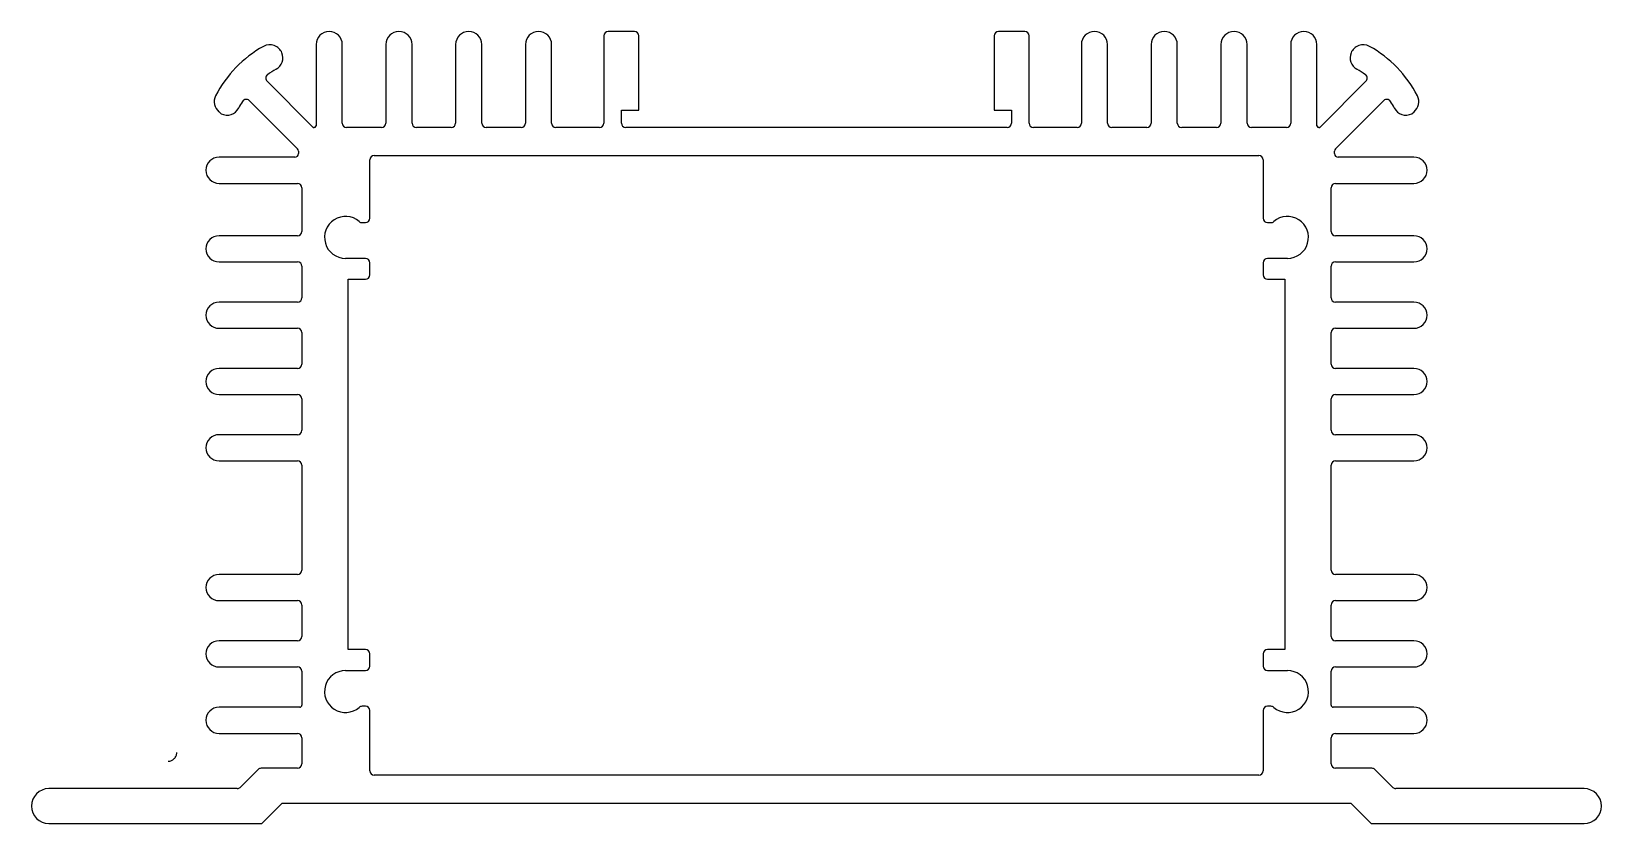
# Model space of a CAD drawing. Extents: x 863.9 to 953.9, y 100.9 to 146.3.
import ezdxf

# ---------------------------------------------------------------- set-up
doc = ezdxf.new("R2010")
doc.units = 0
doc.header["$LTSCALE"] = 10
doc.linetypes.add('HIDDEN', pattern=[0.375, 0.25, -0.125])
doc.layers.get('0').update_dxf_attribs({"linetype": 'CONTINUOUS'})

msp = doc.modelspace()

# ---------------------------------------------------------------- linework, layer by layer
at = {"linetype": 'CONTINUOUS'}
for p, q in [((896.701, 146.003), (896.701, 141.003)), ((898.451, 146.253), (896.951, 146.253)), ((898.701, 141.749), (898.701, 146.003)), ((919.069, 146.003), (919.069, 141.749)), ((920.819, 146.253), (919.319, 146.253)), ((921.069, 141.003), (921.069, 146.003)), ((880.201, 145.503), (880.201, 140.853)), ((881.701, 141.003), (881.701, 145.503)), ((884.201, 145.503), (884.201, 141.003)), ((885.701, 141.003), (885.701, 145.503)), ((888.201, 145.503), (888.201, 141.003)), ((889.701, 141.003), (889.701, 145.503)), ((892.201, 145.503), (892.201, 141.003)), ((893.701, 141.003), (893.701, 145.503)), ((924.069, 145.503), (924.069, 141.003)), ((925.569, 141.003), (925.569, 145.503)), ((928.069, 145.503), (928.069, 141.003)), ((929.569, 141.003), (929.569, 145.503)), ((932.069, 145.503), (932.069, 141.003)), ((933.569, 141.003), (933.569, 145.503)), ((936.069, 145.503), (936.069, 141.003)), ((937.569, 140.853), (937.569, 145.503)), ((880.002, 140.783), (877.388, 143.396)), ((940.383, 143.396), (937.769, 140.783)), ((876.371, 142.292), (879.127, 139.536)), ((938.644, 139.536), (941.4, 142.292)), ((874.635, 141.644), (874.759, 141.543)), ((897.701, 141.003), (897.701, 141.749)), ((897.701, 141.749), (898.701, 141.749)), ((919.069, 141.749), (920.069, 141.749)), ((920.069, 141.749), (920.069, 141.003)), ((943.012, 141.543), (943.136, 141.644)), ((880.101, 140.753), (880.072, 140.753)), ((883.951, 140.753), (881.951, 140.753)), ((887.951, 140.753), (885.951, 140.753)), ((891.951, 140.753), (889.951, 140.753)), ((896.451, 140.753), (893.951, 140.753)), ((908.885, 140.753), (897.951, 140.753)), ((919.819, 140.753), (908.885, 140.753)), ((923.819, 140.753), (921.319, 140.753)), ((927.819, 140.753), (925.819, 140.753)), ((931.819, 140.753), (929.819, 140.753)), ((935.819, 140.753), (933.819, 140.753)), ((937.698, 140.753), (937.669, 140.753)), ((878.985, 139.053), (874.637, 139.053)), ((879.185, 139.395), (879.185, 139.253)), ((883.285, 135.553), (883.285, 138.903)), ((883.535, 139.153), (908.885, 139.153)), ((908.885, 139.153), (934.235, 139.153)), ((934.485, 138.903), (934.485, 135.553)), ((938.585, 139.253), (938.585, 139.395)), ((943.134, 139.053), (938.785, 139.053)), ((873.887, 138.303), (873.887, 138.303)), ((943.884, 138.303), (943.884, 138.303)), ((874.637, 137.553), (879.137, 137.553)), ((879.387, 137.303), (879.387, 134.802)), ((938.384, 134.802), (938.384, 137.303)), ((938.634, 137.553), (943.134, 137.553)), ((882.835, 135.303), (883.035, 135.303)), ((934.735, 135.303), (934.936, 135.303)), ((879.137, 134.552), (874.637, 134.552)), ((943.134, 134.552), (938.634, 134.552)), ((883.035, 133.258), (881.885, 133.258)), ((935.886, 133.258), (934.735, 133.258)), ((874.637, 133.052), (879.14, 133.052)), ((879.39, 132.802), (879.39, 131.001)), ((883.285, 132.308), (883.285, 133.008)), ((934.485, 133.008), (934.485, 132.308)), ((938.381, 131.001), (938.381, 132.802)), ((938.631, 133.052), (943.134, 133.052)), ((882.038, 110.848), (882.038, 132.058)), ((882.038, 132.058), (883.035, 132.058)), ((934.735, 132.058), (935.733, 132.058)), ((935.733, 132.058), (935.733, 110.848)), ((879.14, 130.751), (874.637, 130.751)), ((943.134, 130.751), (938.631, 130.751)), ((874.637, 129.251), (879.139, 129.251)), ((879.389, 129.001), (879.389, 127.204)), ((938.382, 127.204), (938.382, 129.001)), ((938.632, 129.251), (943.134, 129.251)), ((879.139, 126.954), (874.637, 126.954)), ((943.134, 126.954), (938.632, 126.954)), ((874.637, 125.454), (879.139, 125.454)), ((879.389, 125.204), (879.389, 123.408)), ((938.382, 123.408), (938.382, 125.204)), ((938.632, 125.454), (943.134, 125.454)), ((879.139, 123.158), (874.637, 123.158)), ((943.134, 123.158), (938.632, 123.158)), ((874.637, 121.658), (879.139, 121.658)), ((938.632, 121.658), (943.134, 121.658)), ((879.389, 121.408), (879.389, 115.403)), ((938.382, 115.403), (938.382, 121.408)), ((879.139, 115.153), (874.637, 115.153)), ((943.134, 115.153), (938.632, 115.153)), ((874.637, 113.653), (879.139, 113.653)), ((938.632, 113.653), (943.134, 113.653)), ((879.389, 113.403), (879.389, 111.606)), ((938.382, 111.606), (938.382, 113.403)), ((879.139, 111.356), (874.637, 111.356)), ((883.035, 110.848), (882.038, 110.848)), ((935.733, 110.848), (934.735, 110.848)), ((943.134, 111.356), (938.632, 111.356)), ((874.637, 109.856), (879.139, 109.856)), ((883.285, 109.898), (883.285, 110.598)), ((934.485, 110.598), (934.485, 109.898)), ((938.632, 109.856), (943.134, 109.856)), ((879.389, 109.606), (879.389, 107.671)), ((881.885, 109.648), (883.035, 109.648)), ((934.735, 109.648), (935.886, 109.648)), ((938.382, 107.671), (938.382, 109.606)), ((879.269, 107.551), (874.637, 107.551)), ((883.035, 107.603), (882.835, 107.603)), ((883.285, 103.903), (883.285, 107.353)), ((934.485, 107.353), (934.485, 103.903)), ((934.936, 107.603), (934.735, 107.603)), ((943.134, 107.551), (938.502, 107.551)), ((874.637, 106.051), (879.139, 106.051)), ((879.389, 105.801), (879.389, 104.303)), ((938.382, 104.303), (938.382, 105.801)), ((938.632, 106.051), (943.134, 106.051)), ((876.876, 103.98), (875.855, 102.959)), ((879.139, 104.053), (877.053, 104.053)), ((908.885, 103.653), (883.535, 103.653)), ((934.235, 103.653), (908.885, 103.653)), ((940.718, 104.053), (938.632, 104.053)), ((941.916, 102.959), (940.895, 103.98)), ((875.678, 102.886), (864.881, 102.886)), ((952.889, 102.886), (942.093, 102.886)), ((877.081, 100.886), (878.249, 102.053)), ((878.249, 102.053), (908.885, 102.053)), ((908.885, 102.053), (939.522, 102.053)), ((939.522, 102.053), (940.689, 100.886)), ((864.881, 100.886), (877.081, 100.886)), ((940.689, 100.886), (952.889, 100.886))]:
    msp.add_line(p, q, dxfattribs=at)
for centre, radius, start, end in [((880.951, 145.503), 0.75, 90, 180), ((880.951, 145.503), 0.75, 0, 90), ((884.951, 145.503), 0.75, 90, 180), ((884.951, 145.503), 0.75, 0, 90), ((888.951, 145.503), 0.75, 90, 180), ((888.951, 145.503), 0.75, 360, 90), ((892.951, 145.503), 0.75, 90, 180), ((892.951, 145.503), 0.75, 0, 90), ((896.951, 146.003), 0.25, 90, 180), ((898.451, 146.003), 0.25, 0, 90), ((919.319, 146.003), 0.25, 90, 180), ((920.819, 146.003), 0.25, 360, 90), ((924.819, 145.503), 0.75, 90, 180), ((924.819, 145.503), 0.75, 0, 90), ((928.819, 145.503), 0.75, 90, 180), ((928.819, 145.503), 0.75, 0, 90), ((932.819, 145.503), 0.75, 90, 180), ((932.819, 145.503), 0.75, 0, 90), ((936.819, 145.503), 0.75, 90, 180), ((936.819, 145.503), 0.75, 0, 90), ((880.485, 139.453), 6.8, 119.06251, 152.72618), ((877.547, 144.742), 0.75, 21.94141, 119.06251), ((877.547, 144.742), 0.75, 299.06251, 21.94141), ((940.224, 144.742), 0.75, 158.05859, 240.93749), ((940.224, 144.742), 0.75, 60.93749, 158.05859), ((937.285, 139.453), 6.8, 27.27382, 60.93749), ((880.485, 139.453), 5.3, 119.06251, 125.33448), ((937.285, 139.453), 5.3, 54.66552, 60.93749), ((877.565, 143.573), 0.25, 125.33448, 225), ((940.206, 143.573), 0.25, 315, 54.66552), ((875.108, 142.226), 0.75, 152.72618, 230.87644), ((880.485, 139.453), 5.3, 148.18779, 152.88642), ((876.194, 142.115), 0.25, 45, 148.18779), ((941.577, 142.115), 0.25, 31.81221, 135), ((937.285, 139.453), 5.3, 27.11358, 31.81221), ((942.663, 142.226), 0.75, 309.12356, 27.27382), ((875.1, 142.211), 0.75, 242.93699, 332.88642), ((942.671, 142.211), 0.75, 207.11358, 297.06301), ((880.072, 140.853), 0.1, 225, 270), ((880.101, 140.853), 0.1, 270, 360), ((881.951, 141.003), 0.25, 180, 270), ((883.951, 141.003), 0.25, 270, 0), ((885.951, 141.003), 0.25, 180, 270), ((887.951, 141.003), 0.25, 270, 0), ((889.951, 141.003), 0.25, 180, 270), ((891.951, 141.003), 0.25, 270, 0), ((893.951, 141.003), 0.25, 180, 270), ((896.451, 141.003), 0.25, 270, 0), ((897.951, 141.003), 0.25, 180, 270), ((919.819, 141.003), 0.25, 270, 0), ((921.319, 141.003), 0.25, 180, 270), ((923.819, 141.003), 0.25, 270, 0), ((925.819, 141.003), 0.25, 180, 270), ((927.819, 141.003), 0.25, 270, 360), ((929.819, 141.003), 0.25, 180, 270), ((931.819, 141.003), 0.25, 270, 0), ((933.819, 141.003), 0.25, 180, 270), ((935.819, 141.003), 0.25, 270, 0), ((937.669, 140.853), 0.1, 180, 270), ((937.698, 140.853), 0.1, 270, 315), ((878.985, 139.395), 0.2, 0, 45), ((938.785, 139.395), 0.2, 135, 180), ((874.637, 138.303), 0.75, 90, 180), ((878.985, 139.253), 0.2, 270, 360), ((883.535, 138.903), 0.25, 90, 180), ((934.235, 138.903), 0.25, 0, 90), ((938.785, 139.253), 0.2, 180, 270), ((943.134, 138.303), 0.75, 0, 90), ((874.637, 138.303), 0.75, 180, 270), ((943.134, 138.303), 0.75, 270, 0), ((879.137, 137.303), 0.25, 0, 90), ((938.634, 137.303), 0.25, 90, 180), ((881.885, 134.458), 1.2, 49.04517, 270), ((882.835, 135.553), 0.25, 229.04517, 270), ((883.035, 135.553), 0.25, 270, 0), ((934.735, 135.553), 0.25, 180, 270), ((934.936, 135.553), 0.25, 270, 310.95483), ((935.886, 134.458), 1.2, 270, 130.95483), ((874.637, 133.802), 0.75, 90, 180), ((879.137, 134.802), 0.25, 270, 360), ((938.634, 134.802), 0.25, 180, 270), ((943.134, 133.802), 0.75, 0, 90), ((874.637, 133.802), 0.75, 180, 270), ((883.035, 133.008), 0.25, 0, 90), ((934.735, 133.008), 0.25, 90, 180), ((943.134, 133.802), 0.75, 270, 0), ((879.14, 132.802), 0.25, 0, 90), ((938.631, 132.802), 0.25, 90, 180), ((883.035, 132.308), 0.25, 270, 0), ((934.735, 132.308), 0.25, 180, 270), ((874.637, 130.001), 0.75, 90, 180), ((879.14, 131.001), 0.25, 270, 0), ((938.631, 131.001), 0.25, 180, 270), ((943.134, 130.001), 0.75, 0, 90), ((874.637, 130.001), 0.75, 180, 270), ((943.134, 130.001), 0.75, 270, 0), ((879.139, 129.001), 0.25, 0, 90), ((938.632, 129.001), 0.25, 90, 180), ((874.637, 126.204), 0.75, 90, 180), ((879.139, 127.204), 0.25, 270, 0), ((938.632, 127.204), 0.25, 180, 270), ((943.134, 126.204), 0.75, 0, 90), ((874.637, 126.204), 0.75, 180, 270), ((943.134, 126.204), 0.75, 270, 0), ((879.139, 125.204), 0.25, 0, 90), ((938.632, 125.204), 0.25, 90, 180), ((879.139, 123.408), 0.25, 270, 360), ((938.632, 123.408), 0.25, 180, 270), ((874.637, 122.408), 0.75, 90, 180), ((943.134, 122.408), 0.75, 0, 90), ((874.637, 122.408), 0.75, 180, 270), ((879.139, 121.408), 0.25, 0, 90), ((938.632, 121.408), 0.25, 90, 180), ((943.134, 122.408), 0.75, 270, 0), ((879.139, 115.403), 0.25, 270, 0), ((938.632, 115.403), 0.25, 180, 270), ((874.637, 114.403), 0.75, 90, 180), ((874.637, 114.403), 0.75, 180, 270), ((943.134, 114.403), 0.75, 0, 90), ((943.134, 114.403), 0.75, 270, 0), ((879.139, 113.403), 0.25, 0, 90), ((938.632, 113.403), 0.25, 90, 180), ((874.637, 110.606), 0.75, 90, 180), ((879.139, 111.606), 0.25, 270, 0), ((883.035, 110.598), 0.25, 0, 90), ((934.735, 110.598), 0.25, 90, 180), ((938.632, 111.606), 0.25, 180, 270), ((943.134, 110.606), 0.75, 0, 90), ((874.637, 110.606), 0.75, 180, 270), ((879.139, 109.606), 0.25, 0, 90), ((883.035, 109.898), 0.25, 270, 0), ((934.735, 109.898), 0.25, 180, 270), ((938.632, 109.606), 0.25, 90, 180), ((943.134, 110.606), 0.75, 270, 0), ((881.885, 108.448), 1.2, 90, 310.95483), ((935.886, 108.448), 1.2, 229.04517, 90), ((874.637, 106.801), 0.75, 90, 180), ((879.269, 107.671), 0.12, 270, 360), ((882.835, 107.353), 0.25, 90, 130.95483), ((883.035, 107.353), 0.25, 0, 90), ((934.735, 107.353), 0.25, 90, 180), ((934.936, 107.353), 0.25, 49.04517, 90), ((938.502, 107.671), 0.12, 180, 270), ((943.134, 106.801), 0.75, 0, 90), ((874.637, 106.801), 0.75, 180, 270), ((943.134, 106.801), 0.75, 270, 0), ((879.139, 105.801), 0.25, 360, 90), ((938.632, 105.801), 0.25, 90, 180), ((877.053, 103.803), 0.25, 90, 135), ((879.139, 104.303), 0.25, 270, 0), ((883.535, 103.903), 0.25, 180, 270), ((934.235, 103.903), 0.25, 270, 0), ((938.632, 104.303), 0.25, 180, 270), ((940.718, 103.803), 0.25, 45, 90), ((864.881, 101.886), 1, 90, 180), ((875.678, 103.136), 0.25, 270, 315), ((942.093, 103.136), 0.25, 225, 270), ((952.889, 101.886), 1, 360, 90), ((864.881, 101.886), 1, 180, 270), ((952.889, 101.886), 1, 270, 360)]:
    msp.add_arc(centre, radius, start, end, dxfattribs=at)
at = {"color": 1, "linetype": 'HIDDEN'}
msp.add_arc((871.717, 104.958), 0.5, 270, 0, dxfattribs=at)

doc.saveas('drawing.dxf')
